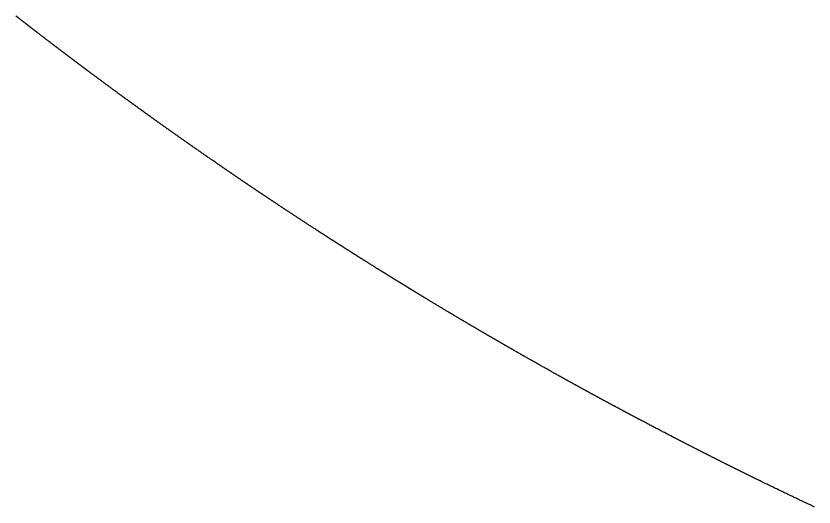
# Model space of a CAD drawing. Header units: millimetres. Extents: x 0 to 2438, y 0 to 1219.
# Drawn here: x 922.85 to 928.4, y 139.58 to 143 of the extents above; entities that cross this region are included whole.
import ezdxf

# ---------------------------------------------------------------- set-up
doc = ezdxf.new("R2010")
doc.units = ezdxf.units.MM
doc.layers.add('TEST_CUT_FIRST', color=1, linetype='Continuous')

msp = doc.modelspace()

# ---------------------------------------------------------------- linework, layer by layer
at = {"layer": 'TEST_CUT_FIRST'}
msp.add_lwpolyline([(928.4022, 139.5803), (928.397, 139.5827), (928.3918, 139.5852), (928.3867, 139.5876), (928.3815, 139.5901), (928.3763, 139.5925), (928.3711, 139.595), (928.366, 139.5974), (928.3608, 139.5999), (928.3557, 139.6023), (928.3505, 139.6047), (928.3454, 139.6072), (928.3401, 139.6097), (928.3348, 139.6122), (928.3295, 139.6147), (928.3244, 139.6171), (928.3195, 139.6195), (928.3148, 139.6217), (928.3102, 139.6239), (928.305, 139.6264), (928.2988, 139.6293), (928.2914, 139.6329), (928.283, 139.6369), (928.274, 139.6411), (928.2651, 139.6454), (928.2564, 139.6496), (928.2479, 139.6536), (928.2396, 139.6576), (928.2313, 139.6616), (928.223, 139.6656), (928.2146, 139.6696), (928.2061, 139.6737), (928.1977, 139.6777), (928.1892, 139.6818), (928.1808, 139.6859), (928.1724, 139.6899), (928.164, 139.694), (928.1556, 139.698), (928.1472, 139.7021), (928.1388, 139.7061), (928.1303, 139.7102), (928.1219, 139.7143), (928.1134, 139.7184), (928.105, 139.7225), (928.0967, 139.7265), (928.0885, 139.7305), (928.0803, 139.7345), (928.0719, 139.7386), (928.0631, 139.7429), (928.0538, 139.7474), (928.0447, 139.7519), (928.0363, 139.756), (928.0295, 139.7593), (928.0247, 139.7617), (928.0214, 139.7633), (928.0189, 139.7645), (928.0165, 139.7657), (928.0137, 139.7671), (928.0104, 139.7686), (928.007, 139.7703), (928.0035, 139.772), (928.0001, 139.7737), (927.9969, 139.7753), (927.9937, 139.7769), (927.9905, 139.7784), (927.9873, 139.78), (927.984, 139.7816), (927.9807, 139.7832), (927.9775, 139.7848), (927.9742, 139.7864), (927.971, 139.788), (927.9677, 139.7896), (927.9645, 139.7912), (927.9612, 139.7928), (927.958, 139.7944), (927.9547, 139.796), (927.9515, 139.7976), (927.9482, 139.7992), (927.945, 139.8008), (927.9417, 139.8024), (927.9385, 139.804), (927.9352, 139.8056), (927.932, 139.8072), (927.9287, 139.8088), (927.9255, 139.8104), (927.9222, 139.812), (927.919, 139.8136), (927.9157, 139.8152), (927.9125, 139.8168), (927.9092, 139.8185), (927.906, 139.8201), (927.9027, 139.8217), (927.8995, 139.8233), (927.8962, 139.8249), (927.893, 139.8265), (927.8898, 139.8281), (927.8865, 139.8297), (927.8833, 139.8313), (927.88, 139.8329), (927.8768, 139.8345), (927.8735, 139.8361), (927.8703, 139.8378), (927.867, 139.8394), (927.8638, 139.841), (927.8606, 139.8426), (927.8573, 139.8442), (927.8541, 139.8458), (927.8508, 139.8474), (927.8476, 139.849), (927.8443, 139.8507), (927.8411, 139.8523), (927.8378, 139.8539), (927.8346, 139.8555), (927.8314, 139.8571), (927.8281, 139.8587), (927.8249, 139.8604), (927.8216, 139.862), (927.8184, 139.8636), (927.8152, 139.8652), (927.8119, 139.8668), (927.8087, 139.8684), (927.8054, 139.8701), (927.8022, 139.8717), (927.7989, 139.8733), (927.7957, 139.8749), (927.7925, 139.8765), (927.7892, 139.8782), (927.786, 139.8798), (927.7827, 139.8814), (927.7795, 139.883), (927.7763, 139.8846), (927.773, 139.8863), (927.7698, 139.8879), (927.7666, 139.8895), (927.7633, 139.8911), (927.7601, 139.8928), (927.7568, 139.8944), (927.7536, 139.896), (927.7504, 139.8976), (927.7471, 139.8993), (927.7439, 139.9009), (927.7407, 139.9025), (927.7374, 139.9041), (927.7342, 139.9058), (927.7309, 139.9074), (927.7277, 139.909), (927.7245, 139.9107), (927.7212, 139.9123), (927.718, 139.9139), (927.7148, 139.9155), (927.7115, 139.9172), (927.7083, 139.9188), (927.7051, 139.9204), (927.7018, 139.9221), (927.6986, 139.9237), (927.6954, 139.9253), (927.6921, 139.927), (927.6889, 139.9286), (927.6857, 139.9302), (927.6824, 139.9319), (927.6792, 139.9335), (927.676, 139.9351), (927.6727, 139.9368), (927.6695, 139.9384), (927.6663, 139.94), (927.663, 139.9417), (927.6598, 139.9433), (927.6566, 139.945), (927.6533, 139.9466), (927.6501, 139.9482), (927.6469, 139.9499), (927.6436, 139.9515), (927.6404, 139.9531), (927.6372, 139.9548), (927.6339, 139.9564), (927.6307, 139.9581), (927.6275, 139.9597), (927.6243, 139.9613), (927.621, 139.963), (927.6178, 139.9646), (927.6146, 139.9663), (927.6113, 139.9679), (927.6081, 139.9696), (927.6049, 139.9712), (927.6017, 139.9728), (927.5984, 139.9745), (927.5952, 139.9761), (927.592, 139.9778), (927.5887, 139.9794), (927.5855, 139.9811), (927.5823, 139.9827), (927.5791, 139.9844), (927.5758, 139.986), (927.5726, 139.9877), (927.5694, 139.9893), (927.5662, 139.991), (927.5629, 139.9926), (927.5597, 139.9943), (927.5565, 139.9959), (927.5533, 139.9975), (927.55, 139.9992), (927.5468, 140.0008), (927.5436, 140.0025), (927.5404, 140.0042), (927.5371, 140.0058), (927.5339, 140.0075), (927.5307, 140.0091), (927.5275, 140.0108), (927.5242, 140.0124), (927.521, 140.0141), (927.5178, 140.0157), (927.5146, 140.0174), (927.5113, 140.019), (927.5081, 140.0207), (927.5049, 140.0223), (927.5017, 140.024), (927.4985, 140.0257), (927.4952, 140.0273), (927.492, 140.029), (927.4888, 140.0306), (927.4856, 140.0323), (927.4823, 140.0339), (927.4791, 140.0356), (927.4759, 140.0373), (927.4727, 140.0389), (927.4695, 140.0406), (927.4663, 140.0422), (927.463, 140.0439), (927.4598, 140.0456), (927.4566, 140.0472), (927.4533, 140.0489), (927.4501, 140.0506), (927.4469, 140.0522), (927.4438, 140.0539), (927.4406, 140.0555), (927.4373, 140.0572), (927.4341, 140.0589), (927.4307, 140.0606), (927.4274, 140.0623), (927.4242, 140.064), (927.4212, 140.0655), (927.4185, 140.0669), (927.4157, 140.0684), (927.4125, 140.07), (927.4083, 140.0722), (927.403, 140.075), (927.3967, 140.0782), (927.3899, 140.0817), (927.3831, 140.0853), (927.3766, 140.0887), (927.3702, 140.092), (927.3641, 140.0952), (927.3579, 140.0984), (927.3517, 140.1016), (927.3454, 140.1049), (927.3391, 140.1082), (927.3327, 140.1115), (927.3264, 140.1148), (927.3201, 140.1181), (927.3138, 140.1214), (927.3075, 140.1247), (927.3013, 140.128), (927.295, 140.1313), (927.2887, 140.1346), (927.2824, 140.1379), (927.2761, 140.1412), (927.2697, 140.1445), (927.2634, 140.1478), (927.2572, 140.1511), (927.2511, 140.1543), (927.2449, 140.1576), (927.2386, 140.1609), (927.2321, 140.1643), (927.2253, 140.1679), (927.2185, 140.1715), (927.2123, 140.1748), (927.207, 140.1776), (927.2029, 140.1797), (927.1998, 140.1814), (927.1972, 140.1828), (927.1947, 140.1841), (927.1918, 140.1856), (927.1888, 140.1872), (927.1856, 140.1889), (927.1824, 140.1906), (927.1792, 140.1923), (927.1761, 140.1939), (927.1731, 140.1955), (927.1701, 140.1971), (927.167, 140.1987), (927.1639, 140.2004), (927.1608, 140.202), (927.1578, 140.2036), (927.1547, 140.2053), (927.1516, 140.2069), (927.1485, 140.2085), (927.1455, 140.2102), (927.1424, 140.2118), (927.1393, 140.2134), (927.1363, 140.2151), (927.1332, 140.2167), (927.1301, 140.2183), (927.127, 140.22), (927.124, 140.2216), (927.1209, 140.2232), (927.1178, 140.2249), (927.1147, 140.2265), (927.1117, 140.2282), (927.1086, 140.2298), (927.1055, 140.2314), (927.1025, 140.2331), (927.0994, 140.2347), (927.0963, 140.2363), (927.0933, 140.238), (927.0902, 140.2396), (927.0871, 140.2413), (927.084, 140.2429), (927.081, 140.2445), (927.0779, 140.2462), (927.0748, 140.2478), (927.0718, 140.2495), (927.0687, 140.2511), (927.0656, 140.2528), (927.0626, 140.2544), (927.0595, 140.256), (927.0564, 140.2577), (927.0534, 140.2593), (927.0503, 140.261), (927.0472, 140.2626), (927.0442, 140.2643), (927.0411, 140.2659), (927.038, 140.2675), (927.035, 140.2692), (927.0319, 140.2708), (927.0288, 140.2725), (927.0258, 140.2741), (927.0227, 140.2758), (927.0196, 140.2774), (927.0166, 140.2791), (927.0135, 140.2807), (927.0104, 140.2824), (927.0074, 140.284), (927.0043, 140.2857), (927.0013, 140.2873), (926.9982, 140.289), (926.9951, 140.2906), (926.9921, 140.2923), (926.989, 140.2939), (926.9859, 140.2956), (926.9829, 140.2972), (926.9798, 140.2989), (926.9767, 140.3005), (926.9737, 140.3022), (926.9706, 140.3038), (926.9676, 140.3055), (926.9645, 140.3071), (926.9614, 140.3088), (926.9584, 140.3104), (926.9553, 140.3121), (926.9523, 140.3138), (926.9492, 140.3154), (926.9461, 140.3171), (926.9431, 140.3187), (926.94, 140.3204), (926.937, 140.322), (926.9339, 140.3237), (926.9308, 140.3254), (926.9278, 140.327), (926.9247, 140.3287), (926.9217, 140.3303), (926.9186, 140.332), (926.9155, 140.3337), (926.9125, 140.3353), (926.9094, 140.337), (926.9064, 140.3386), (926.9033, 140.3403), (926.9003, 140.342), (926.8972, 140.3436), (926.8941, 140.3453), (926.8911, 140.3469), (926.888, 140.3486), (926.885, 140.3503), (926.8819, 140.3519), (926.8789, 140.3536), (926.8758, 140.3553), (926.8727, 140.3569), (926.8697, 140.3586), (926.8666, 140.3603), (926.8636, 140.3619), (926.8605, 140.3636), (926.8575, 140.3653), (926.8544, 140.3669), (926.8514, 140.3686), (926.8483, 140.3703), (926.8453, 140.3719), (926.8422, 140.3736), (926.8391, 140.3753), (926.8361, 140.3769), (926.833, 140.3786), (926.83, 140.3803), (926.8269, 140.3819), (926.8239, 140.3836), (926.8208, 140.3853), (926.8178, 140.387), (926.8147, 140.3886), (926.8117, 140.3903), (926.8086, 140.392), (926.8056, 140.3936), (926.8025, 140.3953), (926.7995, 140.397), (926.7964, 140.3987), (926.7934, 140.4003), (926.7903, 140.402), (926.7873, 140.4037), (926.7842, 140.4054), (926.7812, 140.407), (926.7781, 140.4087), (926.7751, 140.4104), (926.772, 140.4121), (926.769, 140.4137), (926.7659, 140.4154), (926.7629, 140.4171), (926.7598, 140.4188), (926.7568, 140.4205), (926.7537, 140.4221), (926.7507, 140.4238), (926.7476, 140.4255), (926.7446, 140.4272), (926.7415, 140.4288), (926.7385, 140.4305), (926.7354, 140.4322), (926.7324, 140.4339), (926.7293, 140.4356), (926.7263, 140.4373), (926.7233, 140.4389), (926.7202, 140.4406), (926.7172, 140.4423), (926.7141, 140.444), (926.7111, 140.4457), (926.708, 140.4474), (926.705, 140.449), (926.7019, 140.4507), (926.6989, 140.4524), (926.6958, 140.4541), (926.6928, 140.4558), (926.6898, 140.4575), (926.6867, 140.4592), (926.6837, 140.4608), (926.6806, 140.4625), (926.6776, 140.4642), (926.6745, 140.4659), (926.6715, 140.4676), (926.6685, 140.4693), (926.6654, 140.471), (926.6624, 140.4727), (926.6593, 140.4744), (926.6563, 140.476), (926.6533, 140.4777), (926.6503, 140.4794), (926.6472, 140.4811), (926.6441, 140.4828), (926.6409, 140.4846), (926.6378, 140.4863), (926.6348, 140.488), (926.632, 140.4896), (926.6294, 140.491), (926.6268, 140.4924), (926.6238, 140.4941), (926.6198, 140.4963), (926.6147, 140.4992), (926.6086, 140.5026), (926.6021, 140.5062), (926.5955, 140.5099), (926.5892, 140.5134), (926.5831, 140.5168), (926.5772, 140.5202), (926.5712, 140.5235), (926.5652, 140.5269), (926.5592, 140.5303), (926.5531, 140.5337), (926.547, 140.5371), (926.5409, 140.5405), (926.5348, 140.5439), (926.5287, 140.5473), (926.5227, 140.5507), (926.5166, 140.5541), (926.5106, 140.5575), (926.5045, 140.561), (926.4985, 140.5644), (926.4924, 140.5678), (926.4863, 140.5713), (926.4802, 140.5747), (926.4742, 140.5781), (926.4683, 140.5814), (926.4624, 140.5848), (926.4563, 140.5882), (926.45, 140.5918), (926.4434, 140.5955), (926.4369, 140.5992), (926.4309, 140.6026), (926.4258, 140.6055), (926.4218, 140.6077), (926.4188, 140.6095), (926.4162, 140.6109), (926.4137, 140.6124), (926.4109, 140.6139), (926.4079, 140.6156), (926.4048, 140.6174), (926.4016, 140.6192), (926.3985, 140.621), (926.3955, 140.6227), (926.3925, 140.6244), (926.3895, 140.6261), (926.3865, 140.6278), (926.3835, 140.6295), (926.3805, 140.6313), (926.3774, 140.633), (926.3744, 140.6347), (926.3714, 140.6364), (926.3684, 140.6382), (926.3654, 140.6399), (926.3623, 140.6416), (926.3593, 140.6433), (926.3563, 140.6451), (926.3533, 140.6468), (926.3503, 140.6485), (926.3472, 140.6502), (926.3442, 140.652), (926.3412, 140.6537), (926.3382, 140.6554), (926.3352, 140.6571), (926.3322, 140.6589), (926.3291, 140.6606), (926.3261, 140.6623), (926.3231, 140.664), (926.3201, 140.6658), (926.3171, 140.6675), (926.3141, 140.6692), (926.311, 140.671), (926.308, 140.6727), (926.305, 140.6744), (926.302, 140.6761), (926.299, 140.6779), (926.296, 140.6796), (926.2929, 140.6813), (926.2899, 140.6831), (926.2869, 140.6848), (926.2839, 140.6865), (926.2809, 140.6883), (926.2779, 140.69), (926.2749, 140.6917), (926.2718, 140.6935), (926.2688, 140.6952), (926.2658, 140.6969), (926.2628, 140.6987), (926.2598, 140.7004), (926.2568, 140.7021), (926.2538, 140.7039), (926.2508, 140.7056), (926.2477, 140.7074), (926.2447, 140.7091), (926.2417, 140.7108), (926.2387, 140.7126), (926.2357, 140.7143), (926.2327, 140.716), (926.2297, 140.7178), (926.2267, 140.7195), (926.2237, 140.7213), (926.2206, 140.723), (926.2176, 140.7247), (926.2146, 140.7265), (926.2116, 140.7282), (926.2086, 140.73), (926.2056, 140.7317), (926.2026, 140.7334), (926.1996, 140.7352), (926.1966, 140.7369), (926.1936, 140.7387), (926.1906, 140.7404), (926.1875, 140.7422), (926.1845, 140.7439), (926.1815, 140.7456), (926.1785, 140.7474), (926.1755, 140.7491), (926.1725, 140.7509), (926.1695, 140.7526), (926.1665, 140.7544), (926.1635, 140.7561), (926.1605, 140.7579), (926.1575, 140.7596), (926.1545, 140.7614), (926.1515, 140.7631), (926.1485, 140.7649), (926.1455, 140.7666), (926.1425, 140.7684), (926.1395, 140.7701), (926.1364, 140.7719), (926.1334, 140.7736), (926.1304, 140.7754), (926.1274, 140.7771), (926.1244, 140.7789), (926.1214, 140.7806), (926.1184, 140.7824), (926.1154, 140.7841), (926.1124, 140.7859), (926.1094, 140.7876), (926.1064, 140.7894), (926.1034, 140.7911), (926.1004, 140.7929), (926.0974, 140.7946), (926.0944, 140.7964), (926.0914, 140.7981), (926.0884, 140.7999), (926.0854, 140.8017), (926.0824, 140.8034), (926.0794, 140.8052), (926.0764, 140.8069), (926.0734, 140.8087), (926.0704, 140.8104), (926.0674, 140.8122), (926.0644, 140.814), (926.0614, 140.8157), (926.0584, 140.8175), (926.0554, 140.8192), (926.0524, 140.821), (926.0494, 140.8228), (926.0464, 140.8245), (926.0434, 140.8263), (926.0404, 140.828), (926.0374, 140.8298), (926.0344, 140.8316), (926.0314, 140.8333), (926.0284, 140.8351), (926.0254, 140.8369), (926.0224, 140.8386), (926.0194, 140.8404), (926.0164, 140.8421), (926.0135, 140.8439), (926.0105, 140.8457), (926.0075, 140.8474), (926.0045, 140.8492), (926.0015, 140.851), (925.9985, 140.8527), (925.9955, 140.8545), (925.9925, 140.8563), (925.9895, 140.858), (925.9865, 140.8598), (925.9835, 140.8616), (925.9805, 140.8633), (925.9775, 140.8651), (925.9745, 140.8669), (925.9715, 140.8686), (925.9685, 140.8704), (925.9655, 140.8722), (925.9626, 140.874), (925.9596, 140.8757), (925.9566, 140.8775), (925.9536, 140.8793), (925.9506, 140.881), (925.9476, 140.8828), (925.9446, 140.8846), (925.9416, 140.8864), (925.9386, 140.8881), (925.9356, 140.8899), (925.9326, 140.8917), (925.9297, 140.8935), (925.9267, 140.8952), (925.9237, 140.897), (925.9207, 140.8988), (925.9177, 140.9006), (925.9147, 140.9023), (925.9117, 140.9041), (925.9087, 140.9059), (925.9057, 140.9077), (925.9028, 140.9094), (925.8998, 140.9112), (925.8968, 140.913), (925.8938, 140.9148), (925.8908, 140.9166), (925.8878, 140.9183), (925.8848, 140.9201), (925.8819, 140.9219), (925.8789, 140.9236), (925.8759, 140.9254), (925.8729, 140.9272), (925.8698, 140.9291), (925.8668, 140.9309), (925.8638, 140.9327), (925.8609, 140.9344), (925.8582, 140.936), (925.8555, 140.9376), (925.8525, 140.9394), (925.849, 140.9415), (925.8449, 140.944), (925.8402, 140.9467), (925.8353, 140.9497), (925.8304, 140.9526), (925.8256, 140.9555), (925.8209, 140.9583), (925.8164, 140.961), (925.8118, 140.9638), (925.8072, 140.9665), (925.8025, 140.9693), (925.7979, 140.9721), (925.7932, 140.9749), (925.7885, 140.9777), (925.7839, 140.9805), (925.7792, 140.9833), (925.7746, 140.9861), (925.77, 140.9889), (925.7653, 140.9917), (925.7607, 140.9945), (925.756, 140.9973), (925.7513, 141.0001), (925.7467, 141.0029), (925.742, 141.0057), (925.7374, 141.0085), (925.7329, 141.0112), (925.7284, 141.014), (925.7238, 141.0168), (925.7189, 141.0197), (925.7137, 141.0228), (925.7087, 141.0259), (925.7041, 141.0287), (925.7003, 141.031), (925.6978, 141.0325), (925.6961, 141.0335), (925.6948, 141.0343), (925.6937, 141.035), (925.6923, 141.0358), (925.6906, 141.0369), (925.6888, 141.0379), (925.687, 141.039), (925.6853, 141.0401), (925.6836, 141.0411), (925.682, 141.0421), (925.6804, 141.0431), (925.6787, 141.0441), (925.6771, 141.0451), (925.6754, 141.0461), (925.6737, 141.0471), (925.672, 141.0481), (925.6704, 141.0491), (925.6687, 141.0501), (925.6671, 141.0511), (925.6654, 141.0521), (925.6637, 141.0532), (925.6621, 141.0542), (925.6604, 141.0552), (925.6587, 141.0562), (925.6571, 141.0572), (925.6554, 141.0582), (925.6538, 141.0592), (925.6521, 141.0602), (925.6504, 141.0612), (925.6488, 141.0623), (925.6471, 141.0633), (925.6454, 141.0643), (925.6438, 141.0653), (925.6421, 141.0663), (925.6405, 141.0673), (925.6388, 141.0683), (925.6371, 141.0693), (925.6355, 141.0704), (925.6338, 141.0714), (925.6321, 141.0724), (925.6305, 141.0734), (925.6288, 141.0744), (925.6272, 141.0754), (925.6255, 141.0764), (925.6238, 141.0774), (925.6222, 141.0785), (925.6205, 141.0795), (925.6189, 141.0805), (925.6172, 141.0815), (925.6155, 141.0825), (925.6139, 141.0835), (925.6122, 141.0845), (925.6106, 141.0856), (925.6089, 141.0866), (925.6072, 141.0876), (925.6056, 141.0886), (925.6039, 141.0896), (925.6023, 141.0906), (925.6006, 141.0916), (925.5989, 141.0927), (925.5973, 141.0937), (925.5956, 141.0947), (925.5939, 141.0957), (925.5923, 141.0967), (925.5906, 141.0977), (925.589, 141.0987), (925.5873, 141.0998), (925.5857, 141.1008), (925.584, 141.1018), (925.5823, 141.1028), (925.5807, 141.1038), (925.579, 141.1048), (925.5774, 141.1059), (925.5757, 141.1069), (925.574, 141.1079), (925.5724, 141.1089), (925.5707, 141.1099), (925.5691, 141.1109), (925.5674, 141.112), (925.5657, 141.113), (925.5641, 141.114), (925.5624, 141.115), (925.5608, 141.116), (925.5591, 141.117), (925.5574, 141.1181), (925.5558, 141.1191), (925.5541, 141.1201), (925.5525, 141.1211), (925.5508, 141.1221), (925.5492, 141.1232), (925.5475, 141.1242), (925.5458, 141.1252), (925.5442, 141.1262), (925.5425, 141.1272), (925.5409, 141.1282), (925.5392, 141.1293), (925.5375, 141.1303), (925.5359, 141.1313), (925.5342, 141.1323), (925.5326, 141.1333), (925.5309, 141.1344), (925.5293, 141.1354), (925.5276, 141.1364), (925.5259, 141.1374), (925.5243, 141.1384), (925.5226, 141.1395), (925.521, 141.1405), (925.5193, 141.1415), (925.5177, 141.1425), (925.516, 141.1435), (925.5143, 141.1446), (925.5127, 141.1456), (925.511, 141.1466), (925.5094, 141.1476), (925.5077, 141.1486), (925.5061, 141.1497), (925.5044, 141.1507), (925.5028, 141.1517), (925.5011, 141.1527), (925.4994, 141.1537), (925.4978, 141.1548), (925.4961, 141.1558), (925.4945, 141.1568), (925.4928, 141.1578), (925.4912, 141.1589), (925.4895, 141.1599), (925.4878, 141.1609), (925.4862, 141.1619), (925.4845, 141.1629), (925.4829, 141.164), (925.4812, 141.165), (925.4796, 141.166), (925.4779, 141.167), (925.4763, 141.1681), (925.4746, 141.1691), (925.4729, 141.1701), (925.4713, 141.1711), (925.4696, 141.1721), (925.468, 141.1732), (925.4663, 141.1742), (925.4647, 141.1752), (925.463, 141.1762), (925.4614, 141.1773), (925.4597, 141.1783), (925.4581, 141.1793), (925.4564, 141.1803), (925.4547, 141.1814), (925.4531, 141.1824), (925.4514, 141.1834), (925.4498, 141.1844), (925.4481, 141.1855), (925.4465, 141.1865), (925.4448, 141.1875), (925.4432, 141.1885), (925.4415, 141.1896), (925.4399, 141.1906), (925.4382, 141.1916), (925.4366, 141.1926), (925.4349, 141.1937), (925.4332, 141.1947), (925.4316, 141.1957), (925.4299, 141.1967), (925.4283, 141.1978), (925.4266, 141.1988), (925.425, 141.1998), (925.4233, 141.2008), (925.4217, 141.2019), (925.42, 141.2029), (925.4184, 141.2039), (925.4167, 141.205), (925.4151, 141.206), (925.4134, 141.207), (925.4118, 141.208), (925.4101, 141.2091), (925.4085, 141.2101), (925.4068, 141.2111), (925.4051, 141.2121), (925.4035, 141.2132), (925.4018, 141.2142), (925.4002, 141.2152), (925.3986, 141.2162), (925.3969, 141.2173), (925.3952, 141.2183), (925.3935, 141.2194), (925.3918, 141.2205), (925.3901, 141.2215), (925.3886, 141.2224), (925.3873, 141.2233), (925.3859, 141.2241), (925.3842, 141.2252), (925.382, 141.2265), (925.3791, 141.2283), (925.3757, 141.2305), (925.3721, 141.2328), (925.3683, 141.2351), (925.3648, 141.2373), (925.3614, 141.2394), (925.358, 141.2415), (925.3547, 141.2436), (925.3513, 141.2457), (925.3479, 141.2479), (925.3444, 141.25), (925.341, 141.2522), (925.3376, 141.2543), (925.3342, 141.2564), (925.3307, 141.2586), (925.3273, 141.2607), (925.3239, 141.2628), (925.3205, 141.265), (925.3171, 141.2671), (925.3137, 141.2693), (925.3102, 141.2714), (925.3068, 141.2736), (925.3034, 141.2757), (925.3, 141.2778), (925.2967, 141.2799), (925.2933, 141.282), (925.2899, 141.2842), (925.2864, 141.2864), (925.2827, 141.2887), (925.279, 141.291), (925.2756, 141.2932), (925.2727, 141.295), (925.2705, 141.2964), (925.2687, 141.2975), (925.2672, 141.2985), (925.2657, 141.2994), (925.264, 141.3005), (925.2623, 141.3016), (925.2605, 141.3027), (925.2586, 141.3039), (925.2568, 141.305), (925.2551, 141.3061), (925.2533, 141.3072), (925.2516, 141.3083), (925.2498, 141.3094), (925.248, 141.3105), (925.2463, 141.3116), (925.2445, 141.3128), (925.2427, 141.3139), (925.241, 141.315), (925.2392, 141.3161), (925.2375, 141.3172), (925.2357, 141.3183), (925.2339, 141.3194), (925.2322, 141.3206), (925.2304, 141.3217), (925.2287, 141.3228), (925.2269, 141.3239), (925.2251, 141.325), (925.2234, 141.3261), (925.2216, 141.3272), (925.2198, 141.3283), (925.2181, 141.3295), (925.2163, 141.3306), (925.2146, 141.3317), (925.2128, 141.3328), (925.211, 141.3339), (925.2093, 141.335), (925.2075, 141.3361), (925.2058, 141.3373), (925.204, 141.3384), (925.2022, 141.3395), (925.2005, 141.3406), (925.1987, 141.3417), (925.1969, 141.3428), (925.1952, 141.344), (925.1934, 141.3451), (925.1917, 141.3462), (925.1899, 141.3473), (925.1881, 141.3484), (925.1864, 141.3495), (925.1846, 141.3506), (925.1829, 141.3518), (925.1811, 141.3529), (925.1793, 141.354), (925.1776, 141.3551), (925.1758, 141.3562), (925.1741, 141.3573), (925.1723, 141.3585), (925.1705, 141.3596), (925.1688, 141.3607), (925.167, 141.3618), (925.1653, 141.3629), (925.1635, 141.3641), (925.1618, 141.3652), (925.16, 141.3663), (925.1582, 141.3674), (925.1565, 141.3685), (925.1547, 141.3696), (925.153, 141.3708), (925.1512, 141.3719), (925.1494, 141.373), (925.1477, 141.3741), (925.1459, 141.3752), (925.1442, 141.3764), (925.1424, 141.3775), (925.1407, 141.3786), (925.1389, 141.3797), (925.1371, 141.3808), (925.1354, 141.382), (925.1336, 141.3831), (925.1319, 141.3842), (925.1301, 141.3853), (925.1283, 141.3864), (925.1266, 141.3876), (925.1248, 141.3887), (925.1231, 141.3898), (925.1213, 141.3909), (925.1196, 141.392), (925.1178, 141.3932), (925.116, 141.3943), (925.1143, 141.3954), (925.1125, 141.3965), (925.1108, 141.3976), (925.109, 141.3988), (925.1073, 141.3999), (925.1055, 141.401), (925.1037, 141.4021), (925.102, 141.4033), (925.1002, 141.4044), (925.0985, 141.4055), (925.0967, 141.4066), (925.095, 141.4077), (925.0932, 141.4089), (925.0915, 141.41), (925.0897, 141.4111), (925.0879, 141.4122), (925.0862, 141.4134), (925.0844, 141.4145), (925.0827, 141.4156), (925.0809, 141.4167), (925.0792, 141.4179), (925.0774, 141.419), (925.0757, 141.4201), (925.0739, 141.4212), (925.0721, 141.4223), (925.0704, 141.4235), (925.0686, 141.4246), (925.0669, 141.4257), (925.0651, 141.4268), (925.0634, 141.428), (925.0616, 141.4291), (925.0599, 141.4302), (925.0581, 141.4313), (925.0564, 141.4325), (925.0546, 141.4336), (925.0528, 141.4347), (925.0511, 141.4358), (925.0493, 141.437), (925.0476, 141.4381), (925.0458, 141.4392), (925.0441, 141.4404), (925.0423, 141.4415), (925.0406, 141.4426), (925.0388, 141.4437), (925.0371, 141.4449), (925.0353, 141.446), (925.0336, 141.4471), (925.0318, 141.4482), (925.0301, 141.4494), (925.0283, 141.4505), (925.0265, 141.4516), (925.0248, 141.4527), (925.023, 141.4539), (925.0213, 141.455), (925.0195, 141.4561), (925.0178, 141.4573), (925.016, 141.4584), (925.0143, 141.4595), (925.0125, 141.4606), (925.0108, 141.4618), (925.009, 141.4629), (925.0073, 141.464), (925.0055, 141.4652), (925.0038, 141.4663), (925.002, 141.4674), (925.0003, 141.4685), (924.9985, 141.4697), (924.9968, 141.4708), (924.995, 141.4719), (924.9933, 141.4731), (924.9915, 141.4742), (924.9898, 141.4753), (924.988, 141.4765), (924.9863, 141.4776), (924.9845, 141.4787), (924.9828, 141.4798), (924.981, 141.481), (924.9792, 141.4821), (924.9775, 141.4832), (924.9757, 141.4844), (924.974, 141.4855), (924.9722, 141.4866), (924.9705, 141.4878), (924.9687, 141.4889), (924.967, 141.49), (924.9653, 141.4912), (924.9635, 141.4923), (924.9617, 141.4934), (924.96, 141.4946), (924.9582, 141.4957), (924.9565, 141.4968), (924.9548, 141.4979), (924.9531, 141.499), (924.9513, 141.5002), (924.9495, 141.5014), (924.9476, 141.5026), (924.9458, 141.5038), (924.944, 141.5049), (924.9425, 141.5059), (924.9412, 141.5067), (924.9399, 141.5076), (924.9381, 141.5087), (924.9355, 141.5104), (924.9317, 141.5129), (924.9271, 141.5159), (924.922, 141.5192), (924.9169, 141.5225), (924.912, 141.5257), (924.9073, 141.5287), (924.9028, 141.5317), (924.8982, 141.5346), (924.8936, 141.5376), (924.889, 141.5407), (924.8843, 141.5437), (924.8796, 141.5468), (924.8749, 141.5498), (924.8703, 141.5528), (924.8656, 141.5559), (924.861, 141.5589), (924.8564, 141.5619), (924.8517, 141.565), (924.8471, 141.568), (924.8424, 141.5711), (924.8377, 141.5741), (924.8331, 141.5772), (924.8284, 141.5802), (924.8238, 141.5832), (924.8192, 141.5862), (924.8146, 141.5892), (924.81, 141.5923), (924.8052, 141.5954), (924.8003, 141.5987), (924.7954, 141.6019), (924.7907, 141.6049), (924.7866, 141.6076), (924.7832, 141.6099), (924.7803, 141.6118), (924.7776, 141.6135), (924.775, 141.6152), (924.7723, 141.6171), (924.7694, 141.619), (924.7664, 141.6209), (924.7634, 141.6229), (924.7605, 141.6248), (924.7576, 141.6267), (924.7547, 141.6286), (924.7518, 141.6305), (924.7489, 141.6324), (924.746, 141.6343), (924.7431, 141.6362), (924.7402, 141.6382), (924.7373, 141.6401), (924.7344, 141.642), (924.7315, 141.6439), (924.7286, 141.6458), (924.7258, 141.6477), (924.7229, 141.6496), (924.72, 141.6516), (924.7171, 141.6535), (924.7142, 141.6554), (924.7113, 141.6573), (924.7084, 141.6592), (924.7055, 141.6611), (924.7026, 141.663), (924.6997, 141.665), (924.6968, 141.6669), (924.6939, 141.6688), (924.691, 141.6707), (924.6881, 141.6726), (924.6852, 141.6746), (924.6823, 141.6765), (924.6794, 141.6784), (924.6765, 141.6803), (924.6736, 141.6822), (924.6708, 141.6842), (924.6679, 141.6861), (924.665, 141.688), (924.6621, 141.6899), (924.6592, 141.6918), (924.6563, 141.6938), (924.6534, 141.6957), (924.6505, 141.6976), (924.6476, 141.6995), (924.6447, 141.7015), (924.6418, 141.7034), (924.639, 141.7053), (924.6361, 141.7072), (924.6332, 141.7091), (924.6303, 141.7111), (924.6274, 141.713), (924.6245, 141.7149), (924.6216, 141.7169), (924.6187, 141.7188), (924.6158, 141.7207), (924.613, 141.7226), (924.6101, 141.7246), (924.6072, 141.7265), (924.6043, 141.7284), (924.6014, 141.7303), (924.5985, 141.7323), (924.5956, 141.7342), (924.5927, 141.7361), (924.5899, 141.7381), (924.587, 141.74), (924.5841, 141.7419), (924.5812, 141.7439), (924.5783, 141.7458), (924.5754, 141.7477), (924.5726, 141.7496), (924.5697, 141.7516), (924.5668, 141.7535), (924.5639, 141.7554), (924.561, 141.7574), (924.5581, 141.7593), (924.5552, 141.7612), (924.5524, 141.7632), (924.5495, 141.7651), (924.5466, 141.7671), (924.5437, 141.769), (924.5408, 141.7709), (924.538, 141.7729), (924.5351, 141.7748), (924.5322, 141.7767), (924.5293, 141.7787), (924.5264, 141.7806), (924.5235, 141.7825), (924.5207, 141.7845), (924.5178, 141.7864), (924.5149, 141.7884), (924.512, 141.7903), (924.5091, 141.7922), (924.5063, 141.7942), (924.5034, 141.7961), (924.5005, 141.7981), (924.4976, 141.8), (924.4948, 141.8019), (924.4919, 141.8039), (924.489, 141.8058), (924.4861, 141.8078), (924.4832, 141.8097), (924.4804, 141.8117), (924.4775, 141.8136), (924.4746, 141.8155), (924.4717, 141.8175), (924.4689, 141.8194), (924.466, 141.8214), (924.4631, 141.8233), (924.4602, 141.8253), (924.4574, 141.8272), (924.4545, 141.8292), (924.4516, 141.8311), (924.4487, 141.833), (924.4459, 141.835), (924.443, 141.8369), (924.4401, 141.8389), (924.4372, 141.8408), (924.4344, 141.8428), (924.4315, 141.8447), (924.4286, 141.8467), (924.4257, 141.8486), (924.4229, 141.8506), (924.42, 141.8525), (924.4171, 141.8545), (924.4143, 141.8564), (924.4114, 141.8584), (924.4085, 141.8603), (924.4056, 141.8623), (924.4028, 141.8642), (924.3999, 141.8662), (924.397, 141.8681), (924.3942, 141.8701), (924.3913, 141.8721), (924.3884, 141.874), (924.3855, 141.876), (924.3827, 141.8779), (924.3798, 141.8799), (924.3769, 141.8818), (924.3741, 141.8838), (924.3712, 141.8857), (924.3683, 141.8877), (924.3655, 141.8896), (924.3626, 141.8916), (924.3597, 141.8936), (924.3569, 141.8955), (924.354, 141.8975), (924.3511, 141.8994), (924.3483, 141.9014), (924.3454, 141.9034), (924.3425, 141.9053), (924.3397, 141.9073), (924.3368, 141.9092), (924.3339, 141.9112), (924.3311, 141.9132), (924.3282, 141.9151), (924.3253, 141.9171), (924.3225, 141.919), (924.3196, 141.921), (924.3167, 141.923), (924.3139, 141.9249), (924.311, 141.9269), (924.3082, 141.9289), (924.3053, 141.9308), (924.3024, 141.9328), (924.2996, 141.9347), (924.2967, 141.9367), (924.2938, 141.9387), (924.291, 141.9406), (924.2881, 141.9426), (924.2853, 141.9446), (924.2824, 141.9465), (924.2795, 141.9485), (924.2767, 141.9505), (924.2738, 141.9524), (924.2709, 141.9544), (924.2681, 141.9564), (924.2653, 141.9583), (924.2624, 141.9603), (924.2596, 141.9622), (924.2567, 141.9642), (924.2537, 141.9663), (924.2507, 141.9683), (924.2479, 141.9703), (924.2452, 141.9721), (924.2428, 141.9738), (924.2403, 141.9755), (924.2375, 141.9775), (924.2338, 141.98), (924.2291, 141.9832), (924.2236, 141.987), (924.2178, 141.9911), (924.2118, 141.9952), (924.2061, 141.9991), (924.2007, 142.0029), (924.1953, 142.0066), (924.1899, 142.0104), (924.1845, 142.0141), (924.179, 142.0179), (924.1735, 142.0217), (924.168, 142.0256), (924.1625, 142.0294), (924.157, 142.0332), (924.1516, 142.037), (924.1461, 142.0408), (924.1406, 142.0446), (924.1352, 142.0484), (924.1297, 142.0522), (924.1242, 142.056), (924.1187, 142.0598), (924.1132, 142.0637), (924.1078, 142.0675), (924.1024, 142.0713), (924.097, 142.075), (924.0917, 142.0787), (924.0862, 142.0826), (924.0805, 142.0865), (924.0745, 142.0907), (924.0687, 142.0948), (924.0632, 142.0986), (924.0586, 142.1018), (924.0552, 142.1043), (924.0525, 142.1061), (924.0503, 142.1077), (924.0482, 142.1092), (924.0458, 142.1109), (924.0432, 142.1127), (924.0405, 142.1146), (924.0377, 142.1165), (924.035, 142.1184), (924.0324, 142.1202), (924.0298, 142.1221), (924.0273, 142.1239), (924.0247, 142.1257), (924.0221, 142.1275), (924.0194, 142.1294), (924.0168, 142.1312), (924.0142, 142.1331), (924.0116, 142.1349), (924.009, 142.1367), (924.0064, 142.1386), (924.0037, 142.1404), (924.0011, 142.1423), (923.9985, 142.1441), (923.9959, 142.1459), (923.9933, 142.1478), (923.9907, 142.1496), (923.9881, 142.1515), (923.9855, 142.1533), (923.9829, 142.1552), (923.9802, 142.157), (923.9776, 142.1588), (923.975, 142.1607), (923.9724, 142.1625), (923.9698, 142.1644), (923.9672, 142.1662), (923.9646, 142.1681), (923.962, 142.1699), (923.9594, 142.1717), (923.9568, 142.1736), (923.9541, 142.1754), (923.9515, 142.1773), (923.9489, 142.1791), (923.9463, 142.181), (923.9437, 142.1828), (923.9411, 142.1847), (923.9385, 142.1865), (923.9359, 142.1884), (923.9333, 142.1902), (923.9307, 142.1921), (923.9281, 142.1939), (923.9255, 142.1958), (923.9229, 142.1976), (923.9203, 142.1994), (923.9176, 142.2013), (923.915, 142.2031), (923.9124, 142.205), (923.9098, 142.2068), (923.9072, 142.2087), (923.9046, 142.2105), (923.902, 142.2124), (923.8994, 142.2143), (923.8968, 142.2161), (923.8942, 142.218), (923.8916, 142.2198), (923.889, 142.2217), (923.8864, 142.2235), (923.8838, 142.2254), (923.8812, 142.2272), (923.8786, 142.2291), (923.876, 142.2309), (923.8734, 142.2328), (923.8708, 142.2346), (923.8682, 142.2365), (923.8656, 142.2383), (923.863, 142.2402), (923.8604, 142.2421), (923.8578, 142.2439), (923.8552, 142.2458), (923.8526, 142.2476), (923.85, 142.2495), (923.8474, 142.2513), (923.8448, 142.2532), (923.8422, 142.2551), (923.8396, 142.2569), (923.837, 142.2588), (923.8344, 142.2606), (923.8318, 142.2625), (923.8292, 142.2643), (923.8266, 142.2662), (923.824, 142.2681), (923.8214, 142.2699), (923.8188, 142.2718), (923.8162, 142.2736), (923.8136, 142.2755), (923.811, 142.2774), (923.8084, 142.2792), (923.8058, 142.2811), (923.8032, 142.283), (923.8006, 142.2848), (923.798, 142.2867), (923.7954, 142.2885), (923.7928, 142.2904), (923.7902, 142.2923), (923.7876, 142.2941), (923.785, 142.296), (923.7824, 142.2979), (923.7798, 142.2997), (923.7772, 142.3016), (923.7746, 142.3035), (923.7721, 142.3053), (923.7695, 142.3072), (923.7669, 142.309), (923.7643, 142.3109), (923.7617, 142.3128), (923.7591, 142.3146), (923.7565, 142.3165), (923.7539, 142.3184), (923.7513, 142.3202), (923.7487, 142.3221), (923.7461, 142.324), (923.7435, 142.3259), (923.7409, 142.3277), (923.7383, 142.3296), (923.7357, 142.3315), (923.7332, 142.3333), (923.7306, 142.3352), (923.728, 142.3371), (923.7254, 142.3389), (923.7228, 142.3408), (923.7202, 142.3427), (923.7176, 142.3446), (923.715, 142.3464), (923.7124, 142.3483), (923.7098, 142.3502), (923.7073, 142.352), (923.7047, 142.3539), (923.7021, 142.3558), (923.6995, 142.3577), (923.6969, 142.3595), (923.6943, 142.3614), (923.6917, 142.3633), (923.6891, 142.3652), (923.6865, 142.367), (923.684, 142.3689), (923.6814, 142.3708), (923.6788, 142.3727), (923.6762, 142.3745), (923.6736, 142.3764), (923.671, 142.3783), (923.6684, 142.3802), (923.6659, 142.382), (923.6633, 142.3839), (923.6607, 142.3858), (923.6581, 142.3877), (923.6555, 142.3895), (923.6529, 142.3914), (923.6503, 142.3933), (923.6478, 142.3952), (923.6452, 142.3971), (923.6426, 142.3989), (923.64, 142.4008), (923.6374, 142.4027), (923.6348, 142.4046), (923.6323, 142.4065), (923.6297, 142.4083), (923.6271, 142.4102), (923.6245, 142.4121), (923.6219, 142.414), (923.6193, 142.4159), (923.6168, 142.4177), (923.6142, 142.4196), (923.6116, 142.4215), (923.609, 142.4234), (923.6064, 142.4253), (923.6039, 142.4272), (923.6013, 142.429), (923.5987, 142.4309), (923.5961, 142.4328), (923.5935, 142.4347), (923.5909, 142.4366), (923.5884, 142.4385), (923.5858, 142.4403), (923.5832, 142.4422), (923.5806, 142.4441), (923.578, 142.4461), (923.5753, 142.448), (923.5728, 142.4499), (923.5703, 142.4517), (923.568, 142.4534), (923.5657, 142.4551), (923.5631, 142.457), (923.56, 142.4592), (923.5563, 142.462), (923.552, 142.4651), (923.5475, 142.4684), (923.543, 142.4717), (923.5386, 142.4749), (923.5343, 142.4781), (923.5301, 142.4811), (923.5259, 142.4842), (923.5217, 142.4873), (923.5175, 142.4904), (923.5132, 142.4936), (923.5089, 142.4967), (923.5047, 142.4999), (923.5004, 142.503), (923.4962, 142.5061), (923.4919, 142.5093), (923.4877, 142.5124), (923.4834, 142.5155), (923.4792, 142.5187), (923.4749, 142.5218), (923.4706, 142.525), (923.4664, 142.5281), (923.4621, 142.5313), (923.4579, 142.5343), (923.4538, 142.5374), (923.4496, 142.5405), (923.4454, 142.5436), (923.4409, 142.5469), (923.4363, 142.5504), (923.4316, 142.5538), (923.4274, 142.5569), (923.424, 142.5595), (923.4215, 142.5613), (923.4198, 142.5626), (923.4185, 142.5635), (923.4173, 142.5645), (923.4158, 142.5655), (923.4141, 142.5668), (923.4124, 142.5681), (923.4106, 142.5694), (923.4088, 142.5707), (923.4072, 142.572), (923.4055, 142.5732), (923.4039, 142.5744), (923.4022, 142.5756), (923.4005, 142.5769), (923.3989, 142.5781), (923.3972, 142.5794), (923.3955, 142.5806), (923.3938, 142.5819), (923.3921, 142.5831), (923.3905, 142.5844), (923.3888, 142.5856), (923.3871, 142.5868), (923.3855, 142.5881), (923.3838, 142.5893), (923.3821, 142.5906), (923.3804, 142.5918), (923.3788, 142.5931), (923.3771, 142.5943), (923.3754, 142.5956), (923.3737, 142.5968), (923.3721, 142.598), (923.3704, 142.5993), (923.3687, 142.6005), (923.3671, 142.6018), (923.3654, 142.603), (923.3637, 142.6043), (923.362, 142.6055), (923.3604, 142.6068), (923.3587, 142.608), (923.357, 142.6093), (923.3554, 142.6105), (923.3537, 142.6118), (923.352, 142.613), (923.3503, 142.6143), (923.3487, 142.6155), (923.347, 142.6167), (923.3453, 142.618), (923.3437, 142.6192), (923.342, 142.6205), (923.3403, 142.6217), (923.3386, 142.623), (923.337, 142.6242), (923.3353, 142.6255), (923.3336, 142.6267), (923.332, 142.628), (923.3303, 142.6292), (923.3286, 142.6305), (923.3269, 142.6317), (923.3253, 142.633), (923.3236, 142.6342), (923.3219, 142.6355), (923.3203, 142.6367), (923.3186, 142.638), (923.3169, 142.6392), (923.3153, 142.6405), (923.3136, 142.6417), (923.3119, 142.643), (923.3102, 142.6442), (923.3086, 142.6455), (923.3069, 142.6467), (923.3052, 142.648), (923.3036, 142.6492), (923.3019, 142.6505), (923.3002, 142.6517), (923.2986, 142.653), (923.2969, 142.6542), (923.2952, 142.6555), (923.2936, 142.6567), (923.2919, 142.658), (923.2902, 142.6592), (923.2885, 142.6605), (923.2869, 142.6617), (923.2852, 142.663), (923.2835, 142.6642), (923.2819, 142.6655), (923.2802, 142.6667), (923.2785, 142.668), (923.2769, 142.6693), (923.2752, 142.6705), (923.2735, 142.6718), (923.2719, 142.673), (923.2702, 142.6743), (923.2685, 142.6755), (923.2669, 142.6768), (923.2652, 142.678), (923.2635, 142.6793), (923.2619, 142.6805), (923.2602, 142.6818), (923.2585, 142.683), (923.2569, 142.6843), (923.2552, 142.6855), (923.2535, 142.6868), (923.2519, 142.6881), (923.2502, 142.6893), (923.2485, 142.6906), (923.2469, 142.6918), (923.2452, 142.6931), (923.2435, 142.6943), (923.2419, 142.6956), (923.2402, 142.6968), (923.2385, 142.6981), (923.2369, 142.6993), (923.2352, 142.7006), (923.2335, 142.7019), (923.2319, 142.7031), (923.2302, 142.7044), (923.2285, 142.7056), (923.2269, 142.7069), (923.2252, 142.7081), (923.2236, 142.7094), (923.2219, 142.7106), (923.2202, 142.7119), (923.2186, 142.7132), (923.2169, 142.7144), (923.2152, 142.7157), (923.2136, 142.7169), (923.2119, 142.7182), (923.2102, 142.7194), (923.2086, 142.7207), (923.2069, 142.722), (923.2052, 142.7232), (923.2036, 142.7245), (923.2019, 142.7257), (923.2003, 142.727), (923.1986, 142.7283), (923.1969, 142.7295), (923.1953, 142.7308), (923.1936, 142.732), (923.1919, 142.7333), (923.1903, 142.7345), (923.1886, 142.7358), (923.187, 142.7371), (923.1853, 142.7383), (923.1836, 142.7396), (923.182, 142.7408), (923.1803, 142.7421), (923.1786, 142.7434), (923.177, 142.7446), (923.1753, 142.7459), (923.1737, 142.7471), (923.172, 142.7484), (923.1703, 142.7497), (923.1687, 142.7509), (923.167, 142.7522), (923.1653, 142.7534), (923.1637, 142.7547), (923.162, 142.756), (923.1604, 142.7572), (923.1587, 142.7585), (923.157, 142.7597), (923.1554, 142.761), (923.1537, 142.7623), (923.1521, 142.7635), (923.1504, 142.7648), (923.1487, 142.766), (923.1471, 142.7673), (923.1454, 142.7686), (923.1437, 142.7698), (923.1421, 142.7711), (923.1404, 142.7724), (923.1388, 142.7736), (923.1371, 142.7749), (923.1354, 142.7761), (923.1338, 142.7774), (923.1321, 142.7787), (923.1305, 142.7799), (923.1288, 142.7812), (923.1271, 142.7825), (923.1255, 142.7837), (923.1238, 142.785), (923.1222, 142.7862), (923.1205, 142.7875), (923.1189, 142.7887), (923.1172, 142.79), (923.1155, 142.7914), (923.1137, 142.7927), (923.1121, 142.7939), (923.1106, 142.7951), (923.1092, 142.7961), (923.1078, 142.7972), (923.1061, 142.7985), (923.1039, 142.8002), (923.1011, 142.8023), (923.0978, 142.8048), (923.0943, 142.8075), (923.0907, 142.8103), (923.0872, 142.8129), (923.0839, 142.8154), (923.0806, 142.8179), (923.0774, 142.8204), (923.0741, 142.8229), (923.0708, 142.8254), (923.0675, 142.828), (923.0641, 142.8305), (923.0608, 142.8331), (923.0575, 142.8356), (923.0542, 142.8382), (923.0509, 142.8407), (923.0476, 142.8432), (923.0443, 142.8458), (923.041, 142.8483), (923.0376, 142.8508), (923.0343, 142.8534), (923.031, 142.856), (923.0277, 142.8585), (923.0244, 142.861), (923.0212, 142.8635), (923.0179, 142.866), (923.0146, 142.8685), (923.0112, 142.8712), (923.0076, 142.8739), (923.004, 142.8767), (923.0007, 142.8792), (922.9979, 142.8814), (922.9958, 142.883), (922.9941, 142.8843), (922.9927, 142.8854), (922.9913, 142.8865), (922.9898, 142.8876), (922.9882, 142.8889), (922.9865, 142.8902), (922.9847, 142.8915), (922.983, 142.8928), (922.9814, 142.8941), (922.9797, 142.8954), (922.9781, 142.8966), (922.9765, 142.8979), (922.9748, 142.8992), (922.9732, 142.9005), (922.9715, 142.9017), (922.9699, 142.903), (922.9682, 142.9043), (922.9666, 142.9056), (922.9649, 142.9068), (922.9632, 142.9081), (922.9616, 142.9094), (922.9599, 142.9107), (922.9583, 142.9119), (922.9566, 142.9132), (922.955, 142.9145), (922.9533, 142.9158), (922.9517, 142.917), (922.95, 142.9183), (922.9484, 142.9196), (922.9467, 142.9209), (922.9451, 142.9222), (922.9434, 142.9234), (922.9418, 142.9247), (922.9401, 142.926), (922.9385, 142.9273), (922.9368, 142.9285), (922.9352, 142.9298), (922.9335, 142.9311), (922.9319, 142.9324), (922.9302, 142.9336), (922.9286, 142.9349), (922.9269, 142.9362), (922.9253, 142.9375), (922.9236, 142.9388), (922.922, 142.94), (922.9203, 142.9413), (922.9187, 142.9426), (922.917, 142.9439), (922.9154, 142.9451), (922.9137, 142.9464), (922.9121, 142.9477), (922.9105, 142.949), (922.9088, 142.9503), (922.9072, 142.9515), (922.9055, 142.9528), (922.9039, 142.9541), (922.9022, 142.9554), (922.9006, 142.9567), (922.8989, 142.9579), (922.8973, 142.9592), (922.8956, 142.9605), (922.894, 142.9618), (922.8923, 142.9631), (922.8907, 142.9643), (922.889, 142.9656), (922.8874, 142.9669), (922.8857, 142.9682), (922.8841, 142.9695), (922.8824, 142.9707), (922.8808, 142.972), (922.8791, 142.9733), (922.8775, 142.9746), (922.8759, 142.9759), (922.8742, 142.9772), (922.8726, 142.9784), (922.8709, 142.9797), (922.8693, 142.981), (922.8676, 142.9823), (922.866, 142.9836), (922.8643, 142.9848), (922.8627, 142.9861), (922.861, 142.9874), (922.8594, 142.9887), (922.8577, 142.99), (922.8561, 142.9913), (922.8545, 142.9925), (922.8528, 142.9938), (922.8512, 142.9951), (922.8495, 142.9964), (922.8479, 142.9977), (922.8462, 142.999)], dxfattribs=at)

doc.saveas('drawing.dxf')
